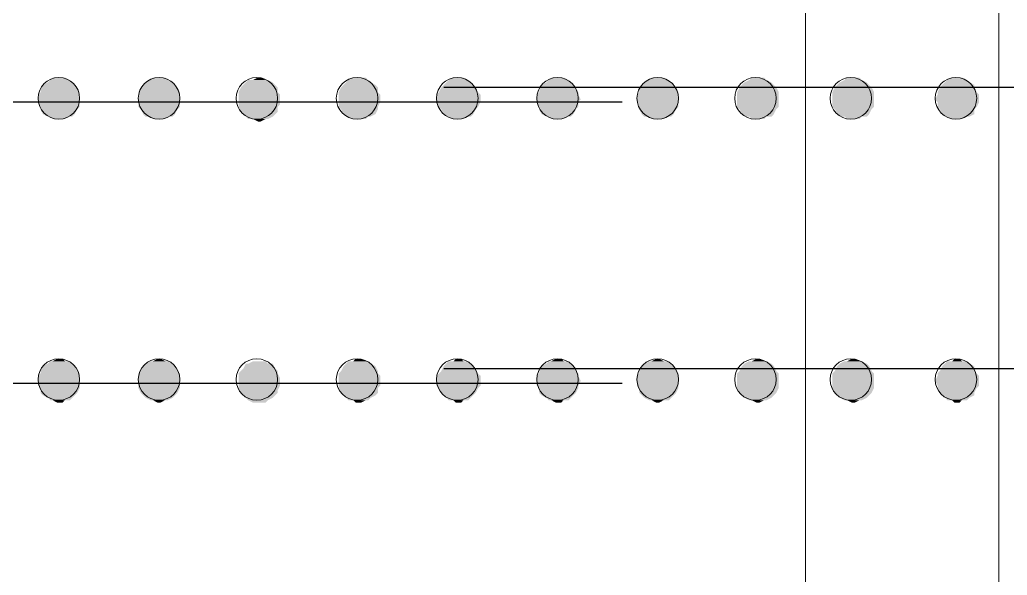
# Model space of a CAD drawing. Header units: inches. Extents: x 2 to 136, y 1 to 96.
# Drawn here: x 52.43 to 60.34, y 50.38 to 54.82 of the extents above; entities that cross this region are included whole.
import ezdxf

# ---------------------------------------------------------------- set-up
doc = ezdxf.new("R2010")
doc.units = ezdxf.units.IN
doc.header["$MEASUREMENT"] = 0
doc.layers.add('PDF_COLUMN', color=251, linetype='Continuous', true_color=0x636466)
doc.layers.add('PDF_Outer Line', color=165, linetype='Continuous', true_color=0x5258ac)
doc.layers.add('PDF_Girt', color=7, linetype='Continuous')

msp = doc.modelspace()

# ---------------------------------------------------------------- linework, layer by layer
at = {"layer": 'PDF_COLUMN', "lineweight": 0}
for centre in [(52.7397, 54.1954), (53.5426, 54.1954), (54.326, 54.1954), (55.1288, 54.1954), (55.9317, 54.1954), (56.7346, 54.1954), (57.5375, 54.1954), (58.3208, 54.1954), (52.7397, 51.9434), (53.5426, 51.9434), (54.326, 51.9434), (55.1288, 51.9434), (55.9317, 51.9434), (56.7346, 51.9434), (57.5375, 51.9434), (58.3208, 51.9434)]:
    msp.add_circle(centre, 0.1665, dxfattribs=at)
at = {"layer": 'PDF_COLUMN', "color": 7, "lineweight": 0}
for centre in [(59.0846, 54.1954), (59.9266, 54.1954), (59.0846, 51.9434), (59.9266, 51.9434)]:
    msp.add_circle(centre, 0.1665, dxfattribs=at)
at = {"layer": 'PDF_COLUMN', "transparency": 33554559}
for points in [[(52.6908, 54.3619), (52.8279, 54.3423), (52.6712, 54.3423)], [(52.73, 54.3619), (52.7887, 54.3619), (52.6908, 54.3619)], [(52.7887, 54.3619), (52.6908, 54.3619), (52.8279, 54.3423)], [(52.7691, 54.3619), (52.73, 54.3619), (52.7887, 54.3619)], [(53.4937, 54.3619), (53.6112, 54.3423), (53.4741, 54.3423)], [(53.5328, 54.3619), (53.5916, 54.3619), (53.4937, 54.3619)], [(53.5916, 54.3619), (53.4937, 54.3619), (53.6112, 54.3423)], [(53.5524, 54.3619), (53.5328, 54.3619), (53.5916, 54.3619)], [(54.3357, 54.3619), (54.3945, 54.3423), (54.2966, 54.3423)], [(54.3553, 54.3619), (54.3357, 54.3619), (54.3945, 54.3423)], [(55.0995, 54.3619), (55.217, 54.3423), (55.0603, 54.3423)], [(55.1191, 54.3619), (55.1974, 54.3619), (55.0995, 54.3619)], [(55.1974, 54.3619), (55.0995, 54.3619), (55.217, 54.3423)], [(55.1582, 54.3619), (55.1191, 54.3619), (55.1974, 54.3619)], [(55.9024, 54.3619), (56.0199, 54.3423), (55.8632, 54.3423)], [(55.9219, 54.3619), (55.9807, 54.3619), (55.9024, 54.3619)], [(55.9807, 54.3619), (55.9024, 54.3619), (56.0199, 54.3423)], [(55.9611, 54.3619), (55.9219, 54.3619), (55.9807, 54.3619)], [(56.6857, 54.3619), (56.8228, 54.3423), (56.6661, 54.3423)], [(56.7248, 54.3619), (56.7836, 54.3619), (56.6857, 54.3619)], [(56.7836, 54.3619), (56.6857, 54.3619), (56.8228, 54.3423)], [(56.764, 54.3619), (56.7248, 54.3619), (56.7836, 54.3619)], [(57.4886, 54.3619), (57.6257, 54.3423), (57.469, 54.3423)], [(57.5277, 54.3619), (57.5865, 54.3619), (57.4886, 54.3619)], [(57.5865, 54.3619), (57.4886, 54.3619), (57.6257, 54.3423)], [(57.5473, 54.3619), (57.5277, 54.3619), (57.5865, 54.3619)], [(58.2915, 54.3619), (58.409, 54.3423), (58.2719, 54.3423)], [(58.3306, 54.3619), (58.3894, 54.3619), (58.2915, 54.3619)], [(58.3894, 54.3619), (58.2915, 54.3619), (58.409, 54.3423)], [(58.3502, 54.3619), (58.3306, 54.3619), (58.3894, 54.3619)], [(52.6125, 54.3031), (52.8866, 54.2835), (52.5929, 54.2835)], [(52.8866, 54.2835), (52.5929, 54.2835), (52.9062, 54.2444)], [(52.5929, 54.2835), (52.9062, 54.2444), (52.5929, 54.2444)], [(52.6516, 54.3227), (52.867, 54.3031), (52.6125, 54.3031)], [(52.867, 54.3031), (52.6125, 54.3031), (52.8866, 54.2835)], [(52.6712, 54.3423), (52.8474, 54.3227), (52.6516, 54.3227)], [(52.8474, 54.3227), (52.6516, 54.3227), (52.867, 54.3031)], [(52.8279, 54.3423), (52.6712, 54.3423), (52.8474, 54.3227)], [(53.3958, 54.2835), (53.7091, 54.2444), (53.3762, 54.2444)], [(53.4154, 54.3031), (53.6895, 54.2835), (53.3958, 54.2835)], [(53.6895, 54.2835), (53.3958, 54.2835), (53.7091, 54.2444)], [(53.4349, 54.3227), (53.6699, 54.3031), (53.4154, 54.3031)], [(53.6699, 54.3031), (53.4154, 54.3031), (53.6895, 54.2835)], [(53.4741, 54.3423), (53.6503, 54.3227), (53.4349, 54.3227)], [(53.6503, 54.3227), (53.4349, 54.3227), (53.6699, 54.3031)], [(53.6112, 54.3423), (53.4741, 54.3423), (53.6503, 54.3227)], [(54.1987, 54.2835), (54.4924, 54.2444), (54.1791, 54.2444)], [(54.2182, 54.3031), (54.4924, 54.2835), (54.1987, 54.2835)], [(54.4924, 54.2835), (54.1987, 54.2835), (54.4924, 54.2444)], [(54.2378, 54.3227), (54.4728, 54.3031), (54.2182, 54.3031)], [(54.4728, 54.3031), (54.2182, 54.3031), (54.4924, 54.2835)], [(54.2574, 54.3423), (54.4532, 54.3227), (54.2378, 54.3227)], [(54.4532, 54.3227), (54.2378, 54.3227), (54.4728, 54.3031)], [(54.2966, 54.3423), (54.4141, 54.3423), (54.2574, 54.3423)], [(54.4141, 54.3423), (54.2574, 54.3423), (54.4532, 54.3227)], [(54.3945, 54.3423), (54.2966, 54.3423), (54.4141, 54.3423)], [(55.0016, 54.2835), (55.2953, 54.2444), (54.982, 54.2444)], [(55.0211, 54.3031), (55.2953, 54.2835), (55.0016, 54.2835)], [(55.2953, 54.2835), (55.0016, 54.2835), (55.2953, 54.2444)], [(55.0407, 54.3227), (55.2757, 54.3031), (55.0211, 54.3031)], [(55.2757, 54.3031), (55.0211, 54.3031), (55.2953, 54.2835)], [(55.0603, 54.3423), (55.2366, 54.3227), (55.0407, 54.3227)], [(55.2366, 54.3227), (55.0407, 54.3227), (55.2757, 54.3031)], [(55.217, 54.3423), (55.0603, 54.3423), (55.2366, 54.3227)], [(55.8045, 54.2835), (56.0982, 54.2444), (55.7849, 54.2444)], [(55.824, 54.3031), (56.0786, 54.2835), (55.8045, 54.2835)], [(56.0786, 54.2835), (55.8045, 54.2835), (56.0982, 54.2444)], [(55.8436, 54.3227), (56.059, 54.3031), (55.824, 54.3031)], [(56.059, 54.3031), (55.824, 54.3031), (56.0786, 54.2835)], [(55.8632, 54.3423), (56.0394, 54.3227), (55.8436, 54.3227)], [(56.0394, 54.3227), (55.8436, 54.3227), (56.059, 54.3031)], [(56.0199, 54.3423), (55.8632, 54.3423), (56.0394, 54.3227)], [(56.6073, 54.3031), (56.8815, 54.2835), (56.5878, 54.2835)], [(56.8815, 54.2835), (56.5878, 54.2835), (56.9011, 54.2444)], [(56.5878, 54.2835), (56.9011, 54.2444), (56.5878, 54.2444)], [(56.6465, 54.3227), (56.8619, 54.3031), (56.6073, 54.3031)], [(56.8619, 54.3031), (56.6073, 54.3031), (56.8815, 54.2835)], [(56.6661, 54.3423), (56.8423, 54.3227), (56.6465, 54.3227)], [(56.8423, 54.3227), (56.6465, 54.3227), (56.8619, 54.3031)], [(56.8228, 54.3423), (56.6661, 54.3423), (56.8423, 54.3227)], [(57.4102, 54.3031), (57.6844, 54.2835), (57.3907, 54.2835)], [(57.6844, 54.2835), (57.3907, 54.2835), (57.704, 54.2444)], [(57.3907, 54.2835), (57.704, 54.2444), (57.3907, 54.2444)], [(57.4298, 54.3227), (57.6648, 54.3031), (57.4102, 54.3031)], [(57.6648, 54.3031), (57.4102, 54.3031), (57.6844, 54.2835)], [(57.469, 54.3423), (57.6452, 54.3227), (57.4298, 54.3227)], [(57.6452, 54.3227), (57.4298, 54.3227), (57.6648, 54.3031)], [(57.6257, 54.3423), (57.469, 54.3423), (57.6452, 54.3227)], [(58.1936, 54.2835), (58.5069, 54.2444), (58.174, 54.2444)], [(58.2131, 54.3031), (58.4873, 54.2835), (58.1936, 54.2835)], [(58.4873, 54.2835), (58.1936, 54.2835), (58.5069, 54.2444)], [(58.2327, 54.3227), (58.4677, 54.3031), (58.2131, 54.3031)], [(58.4677, 54.3031), (58.2131, 54.3031), (58.4873, 54.2835)], [(58.2719, 54.3423), (58.4481, 54.3227), (58.2327, 54.3227)], [(58.4481, 54.3227), (58.2327, 54.3227), (58.4677, 54.3031)], [(58.409, 54.3423), (58.2719, 54.3423), (58.4481, 54.3227)], [(52.5929, 54.2444), (52.9062, 54.2248), (52.5733, 54.2248)], [(52.9062, 54.2248), (52.5733, 54.2248), (52.9062, 54.1856)], [(52.5733, 54.2248), (52.9062, 54.1856), (52.5733, 54.1856)], [(52.9062, 54.2444), (52.5929, 54.2444), (52.9062, 54.2248)], [(53.7091, 54.2444), (53.3762, 54.2444), (53.7091, 54.2248)], [(53.3762, 54.2444), (53.7091, 54.2248), (53.3762, 54.2248)], [(53.7091, 54.2248), (53.3762, 54.2248), (53.7091, 54.1856)], [(53.3762, 54.2248), (53.7091, 54.1856), (53.3762, 54.1856)], [(54.4924, 54.2444), (54.1791, 54.2444), (54.512, 54.2248)], [(54.1791, 54.2444), (54.512, 54.2248), (54.1791, 54.2248)], [(54.512, 54.2248), (54.1791, 54.2248), (54.512, 54.1856)], [(54.1791, 54.2248), (54.512, 54.1856), (54.1791, 54.1856)], [(55.2953, 54.2444), (54.982, 54.2444), (55.3149, 54.2248)], [(54.982, 54.2444), (55.3149, 54.2248), (54.982, 54.2248)], [(55.3149, 54.2248), (54.982, 54.2248), (55.3149, 54.1856)], [(54.982, 54.2248), (55.3149, 54.1856), (54.982, 54.1856)], [(55.7849, 54.2444), (56.1178, 54.2248), (55.7653, 54.2248)], [(56.1178, 54.2248), (55.7653, 54.2248), (56.1178, 54.1856)], [(55.7653, 54.2248), (56.1178, 54.1856), (55.7653, 54.1856)], [(56.0982, 54.2444), (55.7849, 54.2444), (56.1178, 54.2248)], [(56.5878, 54.2444), (56.9011, 54.2248), (56.5682, 54.2248)], [(56.9011, 54.2248), (56.5682, 54.2248), (56.9207, 54.1856)], [(56.5682, 54.2248), (56.9207, 54.1856), (56.5682, 54.1856)], [(56.9011, 54.2444), (56.5878, 54.2444), (56.9011, 54.2248)], [(57.3907, 54.2444), (57.704, 54.2248), (57.3711, 54.2248)], [(57.704, 54.2248), (57.3711, 54.2248), (57.704, 54.1856)], [(57.3711, 54.2248), (57.704, 54.1856), (57.3711, 54.1856)], [(57.704, 54.2444), (57.3907, 54.2444), (57.704, 54.2248)], [(58.5069, 54.2444), (58.174, 54.2444), (58.5069, 54.2248)], [(58.174, 54.2444), (58.5069, 54.2248), (58.174, 54.2248)], [(58.5069, 54.2248), (58.174, 54.2248), (58.5069, 54.1856)], [(58.174, 54.2248), (58.5069, 54.1856), (58.174, 54.1856)], [(52.9062, 54.1856), (52.5733, 54.1856), (52.9062, 54.166)], [(52.5733, 54.1856), (52.9062, 54.166), (52.5733, 54.166)], [(52.9062, 54.166), (52.5733, 54.166), (52.9062, 54.1269)], [(52.5733, 54.166), (52.9062, 54.1269), (52.5929, 54.1269)], [(52.9062, 54.1269), (52.5929, 54.1269), (52.8866, 54.1073)], [(52.5929, 54.1269), (52.8866, 54.1073), (52.5929, 54.1073)], [(53.7091, 54.1856), (53.3762, 54.1856), (53.7091, 54.166)], [(53.3762, 54.1856), (53.7091, 54.166), (53.3762, 54.166)], [(53.7091, 54.166), (53.3762, 54.166), (53.7091, 54.1269)], [(53.3762, 54.166), (53.7091, 54.1269), (53.3762, 54.1269)], [(53.7091, 54.1269), (53.3762, 54.1269), (53.6895, 54.1073)], [(53.3762, 54.1269), (53.6895, 54.1073), (53.3958, 54.1073)], [(54.512, 54.1856), (54.1791, 54.1856), (54.512, 54.1464)], [(54.1791, 54.1856), (54.512, 54.1464), (54.1791, 54.1464)], [(54.512, 54.1464), (54.1791, 54.1464), (54.4924, 54.1269)], [(54.1791, 54.1464), (54.4924, 54.1269), (54.1791, 54.1269)], [(54.4924, 54.1269), (54.1791, 54.1269), (54.4924, 54.0877)], [(54.1791, 54.1269), (54.4924, 54.0877), (54.1987, 54.0877)], [(55.3149, 54.1856), (54.982, 54.1856), (55.3149, 54.166)], [(54.982, 54.1856), (55.3149, 54.166), (54.982, 54.166)], [(55.3149, 54.166), (54.982, 54.166), (55.2953, 54.1269)], [(54.982, 54.166), (55.2953, 54.1269), (54.982, 54.1269)], [(55.2953, 54.1269), (54.982, 54.1269), (55.2953, 54.1073)], [(54.982, 54.1269), (55.2953, 54.1073), (55.0016, 54.1073)], [(56.1178, 54.1856), (55.7653, 54.1856), (56.1178, 54.166)], [(55.7653, 54.1856), (56.1178, 54.166), (55.7653, 54.166)], [(56.1178, 54.166), (55.7653, 54.166), (56.0982, 54.1269)], [(55.7653, 54.166), (56.0982, 54.1269), (55.7849, 54.1269)], [(56.0982, 54.1269), (55.7849, 54.1269), (56.0786, 54.1073)], [(55.7849, 54.1269), (56.0786, 54.1073), (55.8045, 54.1073)], [(56.9207, 54.1856), (56.5682, 54.1856), (56.9011, 54.166)], [(56.5682, 54.1856), (56.9011, 54.166), (56.5682, 54.166)], [(56.9011, 54.166), (56.5682, 54.166), (56.9011, 54.1269)], [(56.5682, 54.166), (56.9011, 54.1269), (56.5878, 54.1269)], [(56.9011, 54.1269), (56.5878, 54.1269), (56.8815, 54.1073)], [(56.5878, 54.1269), (56.8815, 54.1073), (56.5878, 54.1073)], [(57.704, 54.1856), (57.3711, 54.1856), (57.704, 54.166)], [(57.3711, 54.1856), (57.704, 54.166), (57.3711, 54.166)], [(57.704, 54.166), (57.3711, 54.166), (57.704, 54.1269)], [(57.3711, 54.166), (57.704, 54.1269), (57.3907, 54.1269)], [(57.704, 54.1269), (57.3907, 54.1269), (57.6844, 54.1073)], [(57.3907, 54.1269), (57.6844, 54.1073), (57.3907, 54.1073)], [(58.5069, 54.1856), (58.174, 54.1856), (58.5069, 54.166)], [(58.174, 54.1856), (58.5069, 54.166), (58.174, 54.166)], [(58.5069, 54.166), (58.174, 54.166), (58.5069, 54.1269)], [(58.174, 54.166), (58.5069, 54.1269), (58.174, 54.1269)], [(58.5069, 54.1269), (58.174, 54.1269), (58.4873, 54.1073)], [(58.174, 54.1269), (58.4873, 54.1073), (58.1936, 54.1073)], [(52.8866, 54.1073), (52.5929, 54.1073), (52.867, 54.0681)], [(52.5929, 54.1073), (52.867, 54.0681), (52.6125, 54.0681)], [(52.867, 54.0681), (52.6125, 54.0681), (52.8474, 54.0485)], [(52.6125, 54.0681), (52.8474, 54.0485), (52.6516, 54.0485)], [(52.8474, 54.0485), (52.6516, 54.0485), (52.8279, 54.0485)], [(52.6516, 54.0485), (52.8279, 54.0485), (52.6712, 54.0485)], [(52.8279, 54.0485), (52.6712, 54.0485), (52.7887, 54.0289)], [(52.6712, 54.0485), (52.7887, 54.0289), (52.6908, 54.0289)], [(53.6895, 54.1073), (53.3958, 54.1073), (53.6699, 54.0681)], [(53.3958, 54.1073), (53.6699, 54.0681), (53.4154, 54.0681)], [(53.6699, 54.0681), (53.4154, 54.0681), (53.6503, 54.0485)], [(53.4154, 54.0681), (53.6503, 54.0485), (53.4349, 54.0485)], [(53.6503, 54.0485), (53.4349, 54.0485), (53.6112, 54.0485)], [(53.4349, 54.0485), (53.6112, 54.0485), (53.4741, 54.0485)], [(53.6112, 54.0485), (53.4741, 54.0485), (53.5916, 54.0289)], [(53.4741, 54.0485), (53.5916, 54.0289), (53.4937, 54.0289)], [(54.4924, 54.0877), (54.1987, 54.0877), (54.4728, 54.0681)], [(54.1987, 54.0877), (54.4728, 54.0681), (54.2182, 54.0681)], [(54.4728, 54.0681), (54.2182, 54.0681), (54.4532, 54.0485)], [(54.2182, 54.0681), (54.4532, 54.0485), (54.2378, 54.0485)], [(54.4532, 54.0485), (54.2378, 54.0485), (54.4141, 54.0289)], [(54.2378, 54.0485), (54.4141, 54.0289), (54.2574, 54.0289)], [(55.2953, 54.1073), (55.0016, 54.1073), (55.2757, 54.0681)], [(55.0016, 54.1073), (55.2757, 54.0681), (55.0211, 54.0681)], [(55.2757, 54.0681), (55.0211, 54.0681), (55.2366, 54.0485)], [(55.0211, 54.0681), (55.2366, 54.0485), (55.0407, 54.0485)], [(55.2366, 54.0485), (55.0407, 54.0485), (55.217, 54.0485)], [(55.0407, 54.0485), (55.217, 54.0485), (55.0603, 54.0485)], [(55.217, 54.0485), (55.0603, 54.0485), (55.1974, 54.0289)], [(55.0603, 54.0485), (55.1974, 54.0289), (55.0995, 54.0289)], [(56.0786, 54.1073), (55.8045, 54.1073), (56.059, 54.0681)], [(55.8045, 54.1073), (56.059, 54.0681), (55.824, 54.0681)], [(56.059, 54.0681), (55.824, 54.0681), (56.0394, 54.0485)], [(55.824, 54.0681), (56.0394, 54.0485), (55.8436, 54.0485)], [(56.0394, 54.0485), (55.8436, 54.0485), (56.0199, 54.0485)], [(55.8436, 54.0485), (56.0199, 54.0485), (55.8632, 54.0485)], [(56.0199, 54.0485), (55.8632, 54.0485), (55.9807, 54.0289)], [(55.8632, 54.0485), (55.9807, 54.0289), (55.9024, 54.0289)], [(56.8815, 54.1073), (56.5878, 54.1073), (56.8619, 54.0681)], [(56.5878, 54.1073), (56.8619, 54.0681), (56.6073, 54.0681)], [(56.8619, 54.0681), (56.6073, 54.0681), (56.8423, 54.0485)], [(56.6073, 54.0681), (56.8423, 54.0485), (56.6465, 54.0485)], [(56.8423, 54.0485), (56.6465, 54.0485), (56.8228, 54.0485)], [(56.6465, 54.0485), (56.8228, 54.0485), (56.6661, 54.0485)], [(56.8228, 54.0485), (56.6661, 54.0485), (56.7836, 54.0289)], [(56.6661, 54.0485), (56.7836, 54.0289), (56.6857, 54.0289)], [(57.6844, 54.1073), (57.3907, 54.1073), (57.6648, 54.0681)], [(57.3907, 54.1073), (57.6648, 54.0681), (57.4102, 54.0681)], [(57.6648, 54.0681), (57.4102, 54.0681), (57.6452, 54.0485)], [(57.4102, 54.0681), (57.6452, 54.0485), (57.4298, 54.0485)], [(57.6452, 54.0485), (57.4298, 54.0485), (57.6257, 54.0485)], [(57.4298, 54.0485), (57.6257, 54.0485), (57.469, 54.0485)], [(57.6257, 54.0485), (57.469, 54.0485), (57.5865, 54.0289)], [(57.469, 54.0485), (57.5865, 54.0289), (57.4886, 54.0289)], [(58.4873, 54.1073), (58.1936, 54.1073), (58.4677, 54.0681)], [(58.1936, 54.1073), (58.4677, 54.0681), (58.2131, 54.0681)], [(58.4677, 54.0681), (58.2131, 54.0681), (58.4481, 54.0485)], [(58.2131, 54.0681), (58.4481, 54.0485), (58.2327, 54.0485)], [(58.4481, 54.0485), (58.2327, 54.0485), (58.409, 54.0485)], [(58.2327, 54.0485), (58.409, 54.0485), (58.2719, 54.0485)], [(58.409, 54.0485), (58.2719, 54.0485), (58.3894, 54.0289)], [(58.2719, 54.0485), (58.3894, 54.0289), (58.2915, 54.0289)], [(52.7887, 54.0289), (52.6908, 54.0289), (52.7691, 54.0289)], [(52.6908, 54.0289), (52.7691, 54.0289), (52.73, 54.0289)], [(53.5916, 54.0289), (53.4937, 54.0289), (53.5524, 54.0289)], [(53.4937, 54.0289), (53.5524, 54.0289), (53.5328, 54.0289)], [(54.4141, 54.0289), (54.2574, 54.0289), (54.3945, 54.0289)], [(54.2574, 54.0289), (54.3945, 54.0289), (54.2966, 54.0289)], [(54.3945, 54.0289), (54.2966, 54.0289), (54.3553, 54.0094)], [(54.2966, 54.0289), (54.3553, 54.0094), (54.3357, 54.0094)], [(55.1974, 54.0289), (55.0995, 54.0289), (55.1582, 54.0289)], [(55.0995, 54.0289), (55.1582, 54.0289), (55.1191, 54.0289)], [(55.9807, 54.0289), (55.9024, 54.0289), (55.9611, 54.0289)], [(55.9024, 54.0289), (55.9611, 54.0289), (55.9219, 54.0289)], [(56.7836, 54.0289), (56.6857, 54.0289), (56.764, 54.0289)], [(56.6857, 54.0289), (56.764, 54.0289), (56.7248, 54.0289)], [(57.5865, 54.0289), (57.4886, 54.0289), (57.5473, 54.0289)], [(57.4886, 54.0289), (57.5473, 54.0289), (57.5277, 54.0289)], [(58.3894, 54.0289), (58.2915, 54.0289), (58.3502, 54.0289)], [(58.2915, 54.0289), (58.3502, 54.0289), (58.3306, 54.0289)], [(52.6516, 52.0707), (52.867, 52.0511), (52.6125, 52.0511)], [(52.6712, 52.0902), (52.8474, 52.0707), (52.6516, 52.0707)], [(52.8474, 52.0707), (52.6516, 52.0707), (52.867, 52.0511)], [(52.6908, 52.0902), (52.8279, 52.0902), (52.6712, 52.0902)], [(52.8279, 52.0902), (52.6712, 52.0902), (52.8474, 52.0707)], [(52.73, 52.1098), (52.7887, 52.0902), (52.6908, 52.0902)], [(52.7887, 52.0902), (52.6908, 52.0902), (52.8279, 52.0902)], [(52.7691, 52.1098), (52.73, 52.1098), (52.7887, 52.0902)], [(53.4349, 52.0707), (53.6699, 52.0511), (53.4154, 52.0511)], [(53.4741, 52.0902), (53.6503, 52.0707), (53.4349, 52.0707)], [(53.6503, 52.0707), (53.4349, 52.0707), (53.6699, 52.0511)], [(53.4937, 52.0902), (53.6112, 52.0902), (53.4741, 52.0902)], [(53.6112, 52.0902), (53.4741, 52.0902), (53.6503, 52.0707)], [(53.5328, 52.1098), (53.5916, 52.0902), (53.4937, 52.0902)], [(53.5916, 52.0902), (53.4937, 52.0902), (53.6112, 52.0902)], [(53.5524, 52.1098), (53.5328, 52.1098), (53.5916, 52.0902)], [(54.2378, 52.0707), (54.4728, 52.0315), (54.2182, 52.0315)], [(54.2574, 52.0707), (54.4532, 52.0707), (54.2378, 52.0707)], [(54.4532, 52.0707), (54.2378, 52.0707), (54.4728, 52.0315)], [(54.2966, 52.0902), (54.4141, 52.0707), (54.2574, 52.0707)], [(54.4141, 52.0707), (54.2574, 52.0707), (54.4532, 52.0707)], [(54.3357, 52.0902), (54.3945, 52.0902), (54.2966, 52.0902)], [(54.3945, 52.0902), (54.2966, 52.0902), (54.4141, 52.0707)], [(54.3553, 52.0902), (54.3357, 52.0902), (54.3945, 52.0902)], [(55.0407, 52.0707), (55.2757, 52.0511), (55.0211, 52.0511)], [(55.0603, 52.0902), (55.2366, 52.0707), (55.0407, 52.0707)], [(55.2366, 52.0707), (55.0407, 52.0707), (55.2757, 52.0511)], [(55.0995, 52.0902), (55.217, 52.0902), (55.0603, 52.0902)], [(55.217, 52.0902), (55.0603, 52.0902), (55.2366, 52.0707)], [(55.1191, 52.1098), (55.1974, 52.0902), (55.0995, 52.0902)], [(55.1974, 52.0902), (55.0995, 52.0902), (55.217, 52.0902)], [(55.1582, 52.1098), (55.1191, 52.1098), (55.1974, 52.0902)], [(55.8436, 52.0707), (56.059, 52.0511), (55.824, 52.0511)], [(55.8632, 52.0902), (56.0394, 52.0707), (55.8436, 52.0707)], [(56.0394, 52.0707), (55.8436, 52.0707), (56.059, 52.0511)], [(55.9024, 52.0902), (56.0199, 52.0902), (55.8632, 52.0902)], [(56.0199, 52.0902), (55.8632, 52.0902), (56.0394, 52.0707)], [(55.9219, 52.1098), (55.9807, 52.0902), (55.9024, 52.0902)], [(55.9807, 52.0902), (55.9024, 52.0902), (56.0199, 52.0902)], [(55.9611, 52.1098), (55.9219, 52.1098), (55.9807, 52.0902)], [(56.6465, 52.0707), (56.8619, 52.0511), (56.6073, 52.0511)], [(56.6661, 52.0902), (56.8423, 52.0707), (56.6465, 52.0707)], [(56.8423, 52.0707), (56.6465, 52.0707), (56.8619, 52.0511)], [(56.6857, 52.0902), (56.8228, 52.0902), (56.6661, 52.0902)], [(56.8228, 52.0902), (56.6661, 52.0902), (56.8423, 52.0707)], [(56.7248, 52.1098), (56.7836, 52.0902), (56.6857, 52.0902)], [(56.7836, 52.0902), (56.6857, 52.0902), (56.8228, 52.0902)], [(56.764, 52.1098), (56.7248, 52.1098), (56.7836, 52.0902)], [(57.4298, 52.0707), (57.6648, 52.0511), (57.4102, 52.0511)], [(57.469, 52.0902), (57.6452, 52.0707), (57.4298, 52.0707)], [(57.6452, 52.0707), (57.4298, 52.0707), (57.6648, 52.0511)], [(57.4886, 52.0902), (57.6257, 52.0902), (57.469, 52.0902)], [(57.6257, 52.0902), (57.469, 52.0902), (57.6452, 52.0707)], [(57.5277, 52.1098), (57.5865, 52.0902), (57.4886, 52.0902)], [(57.5865, 52.0902), (57.4886, 52.0902), (57.6257, 52.0902)], [(57.5473, 52.1098), (57.5277, 52.1098), (57.5865, 52.0902)], [(58.2327, 52.0707), (58.4677, 52.0511), (58.2131, 52.0511)], [(58.2719, 52.0902), (58.4481, 52.0707), (58.2327, 52.0707)], [(58.4481, 52.0707), (58.2327, 52.0707), (58.4677, 52.0511)], [(58.2915, 52.0902), (58.409, 52.0902), (58.2719, 52.0902)], [(58.409, 52.0902), (58.2719, 52.0902), (58.4481, 52.0707)], [(58.3306, 52.1098), (58.3894, 52.0902), (58.2915, 52.0902)], [(58.3894, 52.0902), (58.2915, 52.0902), (58.409, 52.0902)], [(58.3502, 52.1098), (58.3306, 52.1098), (58.3894, 52.0902)], [(52.5929, 51.9923), (52.9062, 51.9728), (52.5733, 51.9728)], [(52.6125, 52.0511), (52.8866, 52.0119), (52.5929, 52.0119)], [(52.8866, 52.0119), (52.5929, 52.0119), (52.9062, 51.9923)], [(52.5929, 52.0119), (52.9062, 51.9923), (52.5929, 51.9923)], [(52.9062, 51.9923), (52.5929, 51.9923), (52.9062, 51.9728)], [(52.867, 52.0511), (52.6125, 52.0511), (52.8866, 52.0119)], [(53.3958, 52.0119), (53.7091, 51.9923), (53.3762, 51.9923)], [(53.7091, 51.9923), (53.3762, 51.9923), (53.7091, 51.9728)], [(53.3762, 51.9923), (53.7091, 51.9728), (53.3762, 51.9728)], [(53.4154, 52.0511), (53.6895, 52.0119), (53.3958, 52.0119)], [(53.6895, 52.0119), (53.3958, 52.0119), (53.7091, 51.9923)], [(53.6699, 52.0511), (53.4154, 52.0511), (53.6895, 52.0119)], [(54.1987, 52.0119), (54.4924, 51.9923), (54.1791, 51.9923)], [(54.4924, 51.9923), (54.1791, 51.9923), (54.512, 51.9532)], [(54.1791, 51.9923), (54.512, 51.9532), (54.1791, 51.9532)], [(54.2182, 52.0315), (54.4924, 52.0119), (54.1987, 52.0119)], [(54.4924, 52.0119), (54.1987, 52.0119), (54.4924, 51.9923)], [(54.4728, 52.0315), (54.2182, 52.0315), (54.4924, 52.0119)], [(55.0016, 52.0119), (55.2953, 51.9923), (54.982, 51.9923)], [(55.2953, 51.9923), (54.982, 51.9923), (55.3149, 51.9728)], [(54.982, 51.9923), (55.3149, 51.9728), (54.982, 51.9728)], [(55.0211, 52.0511), (55.2953, 52.0119), (55.0016, 52.0119)], [(55.2953, 52.0119), (55.0016, 52.0119), (55.2953, 51.9923)], [(55.2757, 52.0511), (55.0211, 52.0511), (55.2953, 52.0119)], [(55.7849, 51.9923), (56.1178, 51.9728), (55.7653, 51.9728)], [(55.8045, 52.0119), (56.0982, 51.9923), (55.7849, 51.9923)], [(56.0982, 51.9923), (55.7849, 51.9923), (56.1178, 51.9728)], [(55.824, 52.0511), (56.0786, 52.0119), (55.8045, 52.0119)], [(56.0786, 52.0119), (55.8045, 52.0119), (56.0982, 51.9923)], [(56.059, 52.0511), (55.824, 52.0511), (56.0786, 52.0119)], [(56.5878, 51.9923), (56.9011, 51.9728), (56.5682, 51.9728)], [(56.6073, 52.0511), (56.8815, 52.0119), (56.5878, 52.0119)], [(56.8815, 52.0119), (56.5878, 52.0119), (56.9011, 51.9923)], [(56.5878, 52.0119), (56.9011, 51.9923), (56.5878, 51.9923)], [(56.9011, 51.9923), (56.5878, 51.9923), (56.9011, 51.9728)], [(56.8619, 52.0511), (56.6073, 52.0511), (56.8815, 52.0119)], [(57.3907, 51.9923), (57.704, 51.9728), (57.3711, 51.9728)], [(57.4102, 52.0511), (57.6844, 52.0119), (57.3907, 52.0119)], [(57.6844, 52.0119), (57.3907, 52.0119), (57.704, 51.9923)], [(57.3907, 52.0119), (57.704, 51.9923), (57.3907, 51.9923)], [(57.704, 51.9923), (57.3907, 51.9923), (57.704, 51.9728)], [(57.6648, 52.0511), (57.4102, 52.0511), (57.6844, 52.0119)], [(58.1936, 52.0119), (58.5069, 51.9923), (58.174, 51.9923)], [(58.5069, 51.9923), (58.174, 51.9923), (58.5069, 51.9728)], [(58.174, 51.9923), (58.5069, 51.9728), (58.174, 51.9728)], [(58.2131, 52.0511), (58.4873, 52.0119), (58.1936, 52.0119)], [(58.4873, 52.0119), (58.1936, 52.0119), (58.5069, 51.9923)], [(58.4677, 52.0511), (58.2131, 52.0511), (58.4873, 52.0119)], [(52.9062, 51.9728), (52.5733, 51.9728), (52.9062, 51.9336)], [(52.5733, 51.9728), (52.9062, 51.9336), (52.5733, 51.9336)], [(52.9062, 51.9336), (52.5733, 51.9336), (52.9062, 51.8944)], [(52.5733, 51.9336), (52.9062, 51.8944), (52.5733, 51.8944)], [(53.7091, 51.9728), (53.3762, 51.9728), (53.7091, 51.9336)], [(53.3762, 51.9728), (53.7091, 51.9336), (53.3762, 51.9336)], [(53.7091, 51.9336), (53.3762, 51.9336), (53.7091, 51.8944)], [(53.3762, 51.9336), (53.7091, 51.8944), (53.3762, 51.8944)], [(54.512, 51.9532), (54.1791, 51.9532), (54.512, 51.9336)], [(54.1791, 51.9532), (54.512, 51.9336), (54.1791, 51.9336)], [(54.512, 51.9336), (54.1791, 51.9336), (54.512, 51.8944)], [(54.1791, 51.9336), (54.512, 51.8944), (54.1791, 51.8944)], [(55.3149, 51.9728), (54.982, 51.9728), (55.3149, 51.9336)], [(54.982, 51.9728), (55.3149, 51.9336), (54.982, 51.9336)], [(55.3149, 51.9336), (54.982, 51.9336), (55.3149, 51.8944)], [(54.982, 51.9336), (55.3149, 51.8944), (54.982, 51.8944)], [(56.1178, 51.9728), (55.7653, 51.9728), (56.1178, 51.9336)], [(55.7653, 51.9728), (56.1178, 51.9336), (55.7653, 51.9336)], [(56.1178, 51.9336), (55.7653, 51.9336), (56.1178, 51.8944)], [(55.7653, 51.9336), (56.1178, 51.8944), (55.7653, 51.8944)], [(56.9011, 51.9728), (56.5682, 51.9728), (56.9207, 51.9336)], [(56.5682, 51.9728), (56.9207, 51.9336), (56.5682, 51.9336)], [(56.9207, 51.9336), (56.5682, 51.9336), (56.9011, 51.8944)], [(56.5682, 51.9336), (56.9011, 51.8944), (56.5682, 51.8944)], [(57.704, 51.9728), (57.3711, 51.9728), (57.704, 51.9336)], [(57.3711, 51.9728), (57.704, 51.9336), (57.3711, 51.9336)], [(57.704, 51.9336), (57.3711, 51.9336), (57.704, 51.8944)], [(57.3711, 51.9336), (57.704, 51.8944), (57.3711, 51.8944)], [(58.5069, 51.9728), (58.174, 51.9728), (58.5069, 51.9336)], [(58.174, 51.9728), (58.5069, 51.9336), (58.174, 51.9336)], [(58.5069, 51.9336), (58.174, 51.9336), (58.5069, 51.8944)], [(58.174, 51.9336), (58.5069, 51.8944), (58.174, 51.8944)], [(52.9062, 51.8944), (52.5733, 51.8944), (52.9062, 51.8748)], [(52.5733, 51.8944), (52.9062, 51.8748), (52.5929, 51.8748)], [(52.9062, 51.8748), (52.5929, 51.8748), (52.8866, 51.8357)], [(52.5929, 51.8748), (52.8866, 51.8357), (52.5929, 51.8357)], [(52.8866, 51.8357), (52.5929, 51.8357), (52.867, 51.8161)], [(52.5929, 51.8357), (52.867, 51.8161), (52.6125, 51.8161)], [(53.7091, 51.8944), (53.3762, 51.8944), (53.7091, 51.8748)], [(53.3762, 51.8944), (53.7091, 51.8748), (53.3762, 51.8748)], [(53.7091, 51.8748), (53.3762, 51.8748), (53.6895, 51.8357)], [(53.3762, 51.8748), (53.6895, 51.8357), (53.3958, 51.8357)], [(53.6895, 51.8357), (53.3958, 51.8357), (53.6699, 51.8161)], [(53.3958, 51.8357), (53.6699, 51.8161), (53.4154, 51.8161)], [(54.512, 51.8944), (54.1791, 51.8944), (54.4924, 51.8553)], [(54.1791, 51.8944), (54.4924, 51.8553), (54.1791, 51.8553)], [(54.4924, 51.8553), (54.1791, 51.8553), (54.4924, 51.8357)], [(54.1791, 51.8553), (54.4924, 51.8357), (54.1987, 51.8357)], [(54.4924, 51.8357), (54.1987, 51.8357), (54.4728, 51.8161)], [(54.1987, 51.8357), (54.4728, 51.8161), (54.2182, 51.8161)], [(55.3149, 51.8944), (54.982, 51.8944), (55.2953, 51.8748)], [(54.982, 51.8944), (55.2953, 51.8748), (54.982, 51.8748)], [(55.2953, 51.8748), (54.982, 51.8748), (55.2953, 51.8357)], [(54.982, 51.8748), (55.2953, 51.8357), (55.0016, 51.8357)], [(55.2953, 51.8357), (55.0016, 51.8357), (55.2757, 51.8161)], [(55.0016, 51.8357), (55.2757, 51.8161), (55.0211, 51.8161)], [(56.1178, 51.8944), (55.7653, 51.8944), (56.0982, 51.8748)], [(55.7653, 51.8944), (56.0982, 51.8748), (55.7849, 51.8748)], [(56.0982, 51.8748), (55.7849, 51.8748), (56.0786, 51.8357)], [(55.7849, 51.8748), (56.0786, 51.8357), (55.8045, 51.8357)], [(56.0786, 51.8357), (55.8045, 51.8357), (56.059, 51.8161)], [(55.8045, 51.8357), (56.059, 51.8161), (55.824, 51.8161)], [(56.9011, 51.8944), (56.5682, 51.8944), (56.9011, 51.8748)], [(56.5682, 51.8944), (56.9011, 51.8748), (56.5878, 51.8748)], [(56.9011, 51.8748), (56.5878, 51.8748), (56.8815, 51.8357)], [(56.5878, 51.8748), (56.8815, 51.8357), (56.5878, 51.8357)], [(56.8815, 51.8357), (56.5878, 51.8357), (56.8619, 51.8161)], [(56.5878, 51.8357), (56.8619, 51.8161), (56.6073, 51.8161)], [(57.704, 51.8944), (57.3711, 51.8944), (57.704, 51.8748)], [(57.3711, 51.8944), (57.704, 51.8748), (57.3907, 51.8748)], [(57.704, 51.8748), (57.3907, 51.8748), (57.6844, 51.8357)], [(57.3907, 51.8748), (57.6844, 51.8357), (57.3907, 51.8357)], [(57.6844, 51.8357), (57.3907, 51.8357), (57.6648, 51.8161)], [(57.3907, 51.8357), (57.6648, 51.8161), (57.4102, 51.8161)], [(58.5069, 51.8944), (58.174, 51.8944), (58.5069, 51.8748)], [(58.174, 51.8944), (58.5069, 51.8748), (58.174, 51.8748)], [(58.5069, 51.8748), (58.174, 51.8748), (58.4873, 51.8357)], [(58.174, 51.8748), (58.4873, 51.8357), (58.1936, 51.8357)], [(58.4873, 51.8357), (58.1936, 51.8357), (58.4677, 51.8161)], [(58.1936, 51.8357), (58.4677, 51.8161), (58.2131, 51.8161)], [(52.867, 51.8161), (52.6125, 51.8161), (52.8474, 51.7965)], [(52.6125, 51.8161), (52.8474, 51.7965), (52.6516, 51.7965)], [(52.8474, 51.7965), (52.6516, 51.7965), (52.8279, 51.7769)], [(52.6516, 51.7965), (52.8279, 51.7769), (52.6712, 51.7769)], [(52.8279, 51.7769), (52.6712, 51.7769), (52.7887, 51.7769)], [(52.6712, 51.7769), (52.7887, 51.7769), (52.6908, 51.7769)], [(52.7887, 51.7769), (52.6908, 51.7769), (52.7691, 51.7573)], [(52.6908, 51.7769), (52.7691, 51.7573), (52.73, 51.7573)], [(53.6699, 51.8161), (53.4154, 51.8161), (53.6503, 51.7965)], [(53.4154, 51.8161), (53.6503, 51.7965), (53.4349, 51.7965)], [(53.6503, 51.7965), (53.4349, 51.7965), (53.6112, 51.7769)], [(53.4349, 51.7965), (53.6112, 51.7769), (53.4741, 51.7769)], [(53.6112, 51.7769), (53.4741, 51.7769), (53.5916, 51.7769)], [(53.4741, 51.7769), (53.5916, 51.7769), (53.4937, 51.7769)], [(53.5916, 51.7769), (53.4937, 51.7769), (53.5524, 51.7573)], [(53.4937, 51.7769), (53.5524, 51.7573), (53.5328, 51.7573)], [(54.4728, 51.8161), (54.2182, 51.8161), (54.4532, 51.7965)], [(54.2182, 51.8161), (54.4532, 51.7965), (54.2378, 51.7965)], [(54.4532, 51.7965), (54.2378, 51.7965), (54.4141, 51.7769)], [(54.2378, 51.7965), (54.4141, 51.7769), (54.2574, 51.7769)], [(54.4141, 51.7769), (54.2574, 51.7769), (54.3945, 51.7573)], [(54.2574, 51.7769), (54.3945, 51.7573), (54.2966, 51.7573)], [(54.3945, 51.7573), (54.2966, 51.7573), (54.3553, 51.7573)], [(54.2966, 51.7573), (54.3553, 51.7573), (54.3357, 51.7573)], [(55.2757, 51.8161), (55.0211, 51.8161), (55.2366, 51.7965)], [(55.0211, 51.8161), (55.2366, 51.7965), (55.0407, 51.7965)], [(55.2366, 51.7965), (55.0407, 51.7965), (55.217, 51.7769)], [(55.0407, 51.7965), (55.217, 51.7769), (55.0603, 51.7769)], [(55.217, 51.7769), (55.0603, 51.7769), (55.1974, 51.7769)], [(55.0603, 51.7769), (55.1974, 51.7769), (55.0995, 51.7769)], [(55.1974, 51.7769), (55.0995, 51.7769), (55.1582, 51.7573)], [(55.0995, 51.7769), (55.1582, 51.7573), (55.1191, 51.7573)], [(56.059, 51.8161), (55.824, 51.8161), (56.0394, 51.7965)], [(55.824, 51.8161), (56.0394, 51.7965), (55.8436, 51.7965)], [(56.0394, 51.7965), (55.8436, 51.7965), (56.0199, 51.7769)], [(55.8436, 51.7965), (56.0199, 51.7769), (55.8632, 51.7769)], [(56.0199, 51.7769), (55.8632, 51.7769), (55.9807, 51.7769)], [(55.8632, 51.7769), (55.9807, 51.7769), (55.9024, 51.7769)], [(55.9807, 51.7769), (55.9024, 51.7769), (55.9611, 51.7573)], [(55.9024, 51.7769), (55.9611, 51.7573), (55.9219, 51.7573)], [(56.8619, 51.8161), (56.6073, 51.8161), (56.8423, 51.7965)], [(56.6073, 51.8161), (56.8423, 51.7965), (56.6465, 51.7965)], [(56.8423, 51.7965), (56.6465, 51.7965), (56.8228, 51.7769)], [(56.6465, 51.7965), (56.8228, 51.7769), (56.6661, 51.7769)], [(56.8228, 51.7769), (56.6661, 51.7769), (56.7836, 51.7769)], [(56.6661, 51.7769), (56.7836, 51.7769), (56.6857, 51.7769)], [(56.7836, 51.7769), (56.6857, 51.7769), (56.764, 51.7573)], [(56.6857, 51.7769), (56.764, 51.7573), (56.7248, 51.7573)], [(57.6648, 51.8161), (57.4102, 51.8161), (57.6452, 51.7965)], [(57.4102, 51.8161), (57.6452, 51.7965), (57.4298, 51.7965)], [(57.6452, 51.7965), (57.4298, 51.7965), (57.6257, 51.7769)], [(57.4298, 51.7965), (57.6257, 51.7769), (57.469, 51.7769)], [(57.6257, 51.7769), (57.469, 51.7769), (57.5865, 51.7769)], [(57.469, 51.7769), (57.5865, 51.7769), (57.4886, 51.7769)], [(57.5865, 51.7769), (57.4886, 51.7769), (57.5473, 51.7573)], [(57.4886, 51.7769), (57.5473, 51.7573), (57.5277, 51.7573)], [(58.4677, 51.8161), (58.2131, 51.8161), (58.4481, 51.7965)], [(58.2131, 51.8161), (58.4481, 51.7965), (58.2327, 51.7965)], [(58.4481, 51.7965), (58.2327, 51.7965), (58.409, 51.7769)], [(58.2327, 51.7965), (58.409, 51.7769), (58.2719, 51.7769)], [(58.409, 51.7769), (58.2719, 51.7769), (58.3894, 51.7769)], [(58.2719, 51.7769), (58.3894, 51.7769), (58.2915, 51.7769)], [(58.3894, 51.7769), (58.2915, 51.7769), (58.3502, 51.7573)], [(58.2915, 51.7769), (58.3502, 51.7573), (58.3306, 51.7573)]]:
    msp.add_solid(points, dxfattribs=at)
at = {"layer": 'PDF_COLUMN', "color": 7, "transparency": 33554559}
for points in [[(59.0552, 54.3619), (59.1727, 54.3423), (59.0356, 54.3423)], [(59.0944, 54.3619), (59.1531, 54.3619), (59.0552, 54.3619)], [(59.1531, 54.3619), (59.0552, 54.3619), (59.1727, 54.3423)], [(59.1139, 54.3619), (59.0944, 54.3619), (59.1531, 54.3619)], [(59.8973, 54.3619), (60.0148, 54.3423), (59.8581, 54.3423)], [(59.9168, 54.3619), (59.9756, 54.3619), (59.8973, 54.3619)], [(59.9756, 54.3619), (59.8973, 54.3619), (60.0148, 54.3423)], [(59.956, 54.3619), (59.9168, 54.3619), (59.9756, 54.3619)], [(58.9573, 54.2835), (59.2706, 54.2444), (58.9377, 54.2444)], [(58.9769, 54.3031), (59.251, 54.2835), (58.9573, 54.2835)], [(59.251, 54.2835), (58.9573, 54.2835), (59.2706, 54.2444)], [(58.9964, 54.3227), (59.2314, 54.3031), (58.9769, 54.3031)], [(59.2314, 54.3031), (58.9769, 54.3031), (59.251, 54.2835)], [(59.0356, 54.3423), (59.2119, 54.3227), (58.9964, 54.3227)], [(59.2119, 54.3227), (58.9964, 54.3227), (59.2314, 54.3031)], [(59.1727, 54.3423), (59.0356, 54.3423), (59.2119, 54.3227)], [(59.7993, 54.2835), (60.0931, 54.2444), (59.7798, 54.2444)], [(59.8189, 54.3031), (60.0735, 54.2835), (59.7993, 54.2835)], [(60.0735, 54.2835), (59.7993, 54.2835), (60.0931, 54.2444)], [(59.8385, 54.3227), (60.0735, 54.3031), (59.8189, 54.3031)], [(60.0735, 54.3031), (59.8189, 54.3031), (60.0735, 54.2835)], [(59.8581, 54.3423), (60.0343, 54.3227), (59.8385, 54.3227)], [(60.0343, 54.3227), (59.8385, 54.3227), (60.0735, 54.3031)], [(60.0148, 54.3423), (59.8581, 54.3423), (60.0343, 54.3227)], [(59.2706, 54.2444), (58.9377, 54.2444), (59.2706, 54.2248)], [(58.9377, 54.2444), (59.2706, 54.2248), (58.9377, 54.2248)], [(59.2706, 54.2248), (58.9377, 54.2248), (59.2706, 54.1856)], [(58.9377, 54.2248), (59.2706, 54.1856), (58.9377, 54.1856)], [(59.7798, 54.2248), (60.1127, 54.1856), (59.7602, 54.1856)], [(60.0931, 54.2444), (59.7798, 54.2444), (60.1127, 54.2248)], [(59.7798, 54.2444), (60.1127, 54.2248), (59.7798, 54.2248)], [(60.1127, 54.2248), (59.7798, 54.2248), (60.1127, 54.1856)], [(59.2706, 54.1856), (58.9377, 54.1856), (59.2706, 54.166)], [(58.9377, 54.1856), (59.2706, 54.166), (58.9377, 54.166)], [(59.2706, 54.166), (58.9377, 54.166), (59.2706, 54.1269)], [(58.9377, 54.166), (59.2706, 54.1269), (58.9377, 54.1269)], [(59.2706, 54.1269), (58.9377, 54.1269), (59.251, 54.1073)], [(58.9377, 54.1269), (59.251, 54.1073), (58.9573, 54.1073)], [(60.1127, 54.1856), (59.7602, 54.1856), (60.1127, 54.166)], [(59.7602, 54.1856), (60.1127, 54.166), (59.7798, 54.166)], [(60.1127, 54.166), (59.7798, 54.166), (60.0931, 54.1269)], [(59.7798, 54.166), (60.0931, 54.1269), (59.7798, 54.1269)], [(60.0931, 54.1269), (59.7798, 54.1269), (60.0735, 54.1073)], [(59.7798, 54.1269), (60.0735, 54.1073), (59.7993, 54.1073)], [(59.251, 54.1073), (58.9573, 54.1073), (59.2314, 54.0681)], [(58.9573, 54.1073), (59.2314, 54.0681), (58.9769, 54.0681)], [(59.2314, 54.0681), (58.9769, 54.0681), (59.2119, 54.0485)], [(58.9769, 54.0681), (59.2119, 54.0485), (58.9964, 54.0485)], [(59.2119, 54.0485), (58.9964, 54.0485), (59.1727, 54.0485)], [(58.9964, 54.0485), (59.1727, 54.0485), (59.0356, 54.0485)], [(59.1727, 54.0485), (59.0356, 54.0485), (59.1531, 54.0289)], [(59.0356, 54.0485), (59.1531, 54.0289), (59.0552, 54.0289)], [(60.0735, 54.1073), (59.7993, 54.1073), (60.0735, 54.0681)], [(59.7993, 54.1073), (60.0735, 54.0681), (59.8189, 54.0681)], [(60.0735, 54.0681), (59.8189, 54.0681), (60.0343, 54.0485)], [(59.8189, 54.0681), (60.0343, 54.0485), (59.8385, 54.0485)], [(60.0343, 54.0485), (59.8385, 54.0485), (60.0148, 54.0485)], [(59.8385, 54.0485), (60.0148, 54.0485), (59.8581, 54.0485)], [(60.0148, 54.0485), (59.8581, 54.0485), (59.9756, 54.0289)], [(59.8581, 54.0485), (59.9756, 54.0289), (59.8973, 54.0289)], [(59.1531, 54.0289), (59.0552, 54.0289), (59.1139, 54.0289)], [(59.0552, 54.0289), (59.1139, 54.0289), (59.0944, 54.0289)], [(59.9756, 54.0289), (59.8973, 54.0289), (59.956, 54.0289)], [(59.8973, 54.0289), (59.956, 54.0289), (59.9168, 54.0289)], [(58.9964, 52.0707), (59.2314, 52.0511), (58.9769, 52.0511)], [(59.0356, 52.0902), (59.2119, 52.0707), (58.9964, 52.0707)], [(59.2119, 52.0707), (58.9964, 52.0707), (59.2314, 52.0511)], [(59.0552, 52.0902), (59.1727, 52.0902), (59.0356, 52.0902)], [(59.1727, 52.0902), (59.0356, 52.0902), (59.2119, 52.0707)], [(59.0944, 52.1098), (59.1531, 52.0902), (59.0552, 52.0902)], [(59.1531, 52.0902), (59.0552, 52.0902), (59.1727, 52.0902)], [(59.1139, 52.1098), (59.0944, 52.1098), (59.1531, 52.0902)], [(59.8385, 52.0707), (60.0735, 52.0511), (59.8189, 52.0511)], [(59.8581, 52.0902), (60.0343, 52.0707), (59.8385, 52.0707)], [(60.0343, 52.0707), (59.8385, 52.0707), (60.0735, 52.0511)], [(59.8973, 52.0902), (60.0148, 52.0902), (59.8581, 52.0902)], [(60.0148, 52.0902), (59.8581, 52.0902), (60.0343, 52.0707)], [(59.9168, 52.1098), (59.9756, 52.0902), (59.8973, 52.0902)], [(59.9756, 52.0902), (59.8973, 52.0902), (60.0148, 52.0902)], [(59.956, 52.1098), (59.9168, 52.1098), (59.9756, 52.0902)], [(58.9573, 52.0119), (59.2706, 51.9923), (58.9377, 51.9923)], [(59.2706, 51.9923), (58.9377, 51.9923), (59.2706, 51.9728)], [(58.9377, 51.9923), (59.2706, 51.9728), (58.9377, 51.9728)], [(58.9769, 52.0511), (59.251, 52.0119), (58.9573, 52.0119)], [(59.251, 52.0119), (58.9573, 52.0119), (59.2706, 51.9923)], [(59.2314, 52.0511), (58.9769, 52.0511), (59.251, 52.0119)], [(59.7993, 52.0119), (60.0931, 51.9923), (59.7798, 51.9923)], [(60.0931, 51.9923), (59.7798, 51.9923), (60.1127, 51.9728)], [(59.7798, 51.9923), (60.1127, 51.9728), (59.7798, 51.9728)], [(59.8189, 52.0511), (60.0735, 52.0119), (59.7993, 52.0119)], [(60.0735, 52.0119), (59.7993, 52.0119), (60.0931, 51.9923)], [(60.0735, 52.0511), (59.8189, 52.0511), (60.0735, 52.0119)], [(59.2706, 51.9728), (58.9377, 51.9728), (59.2706, 51.9336)], [(58.9377, 51.9728), (59.2706, 51.9336), (58.9377, 51.9336)], [(59.2706, 51.9336), (58.9377, 51.9336), (59.2706, 51.8944)], [(58.9377, 51.9336), (59.2706, 51.8944), (58.9377, 51.8944)], [(59.7798, 51.9728), (60.1127, 51.9336), (59.7602, 51.9336)], [(60.1127, 51.9336), (59.7602, 51.9336), (60.1127, 51.8944)], [(59.7602, 51.9336), (60.1127, 51.8944), (59.7798, 51.8944)], [(60.1127, 51.9728), (59.7798, 51.9728), (60.1127, 51.9336)], [(59.2706, 51.8944), (58.9377, 51.8944), (59.2706, 51.8748)], [(58.9377, 51.8944), (59.2706, 51.8748), (58.9377, 51.8748)], [(59.2706, 51.8748), (58.9377, 51.8748), (59.251, 51.8357)], [(58.9377, 51.8748), (59.251, 51.8357), (58.9573, 51.8357)], [(59.251, 51.8357), (58.9573, 51.8357), (59.2314, 51.8161)], [(58.9573, 51.8357), (59.2314, 51.8161), (58.9769, 51.8161)], [(60.1127, 51.8944), (59.7798, 51.8944), (60.0931, 51.8748)], [(59.7798, 51.8944), (60.0931, 51.8748), (59.7798, 51.8748)], [(60.0931, 51.8748), (59.7798, 51.8748), (60.0735, 51.8357)], [(59.7798, 51.8748), (60.0735, 51.8357), (59.7993, 51.8357)], [(60.0735, 51.8357), (59.7993, 51.8357), (60.0735, 51.8161)], [(59.7993, 51.8357), (60.0735, 51.8161), (59.8189, 51.8161)], [(59.2314, 51.8161), (58.9769, 51.8161), (59.2119, 51.7965)], [(58.9769, 51.8161), (59.2119, 51.7965), (58.9964, 51.7965)], [(59.2119, 51.7965), (58.9964, 51.7965), (59.1727, 51.7769)], [(58.9964, 51.7965), (59.1727, 51.7769), (59.0356, 51.7769)], [(59.1727, 51.7769), (59.0356, 51.7769), (59.1531, 51.7769)], [(59.0356, 51.7769), (59.1531, 51.7769), (59.0552, 51.7769)], [(59.1531, 51.7769), (59.0552, 51.7769), (59.1139, 51.7573)], [(59.0552, 51.7769), (59.1139, 51.7573), (59.0944, 51.7573)], [(60.0735, 51.8161), (59.8189, 51.8161), (60.0343, 51.7965)], [(59.8189, 51.8161), (60.0343, 51.7965), (59.8385, 51.7965)], [(60.0343, 51.7965), (59.8385, 51.7965), (60.0148, 51.7769)], [(59.8385, 51.7965), (60.0148, 51.7769), (59.8581, 51.7769)], [(60.0148, 51.7769), (59.8581, 51.7769), (59.9756, 51.7769)], [(59.8581, 51.7769), (59.9756, 51.7769), (59.8973, 51.7769)], [(59.9756, 51.7769), (59.8973, 51.7769), (59.956, 51.7573)], [(59.8973, 51.7769), (59.956, 51.7573), (59.9168, 51.7573)]]:
    msp.add_solid(points, dxfattribs=at)
at = {"layer": 'PDF_Girt', "lineweight": 25}
for points in [[(55.824, 54.2835), (63.0501, 54.2835)], [(46.1697, 54.166), (57.2536, 54.166)], [(55.824, 52.0315), (63.0501, 52.0315)], [(46.1697, 51.914), (57.2536, 51.914)]]:
    msp.add_lwpolyline(points, dxfattribs=at)
at = {"layer": 'PDF_Outer Line', "color": 7, "lineweight": 0}
msp.add_lwpolyline([(58.7223, 67.4823), (60.2693, 67.4823), (60.2693, 44.9425), (58.7223, 44.9425)], close=True, dxfattribs=at)

doc.saveas('drawing.dxf')
